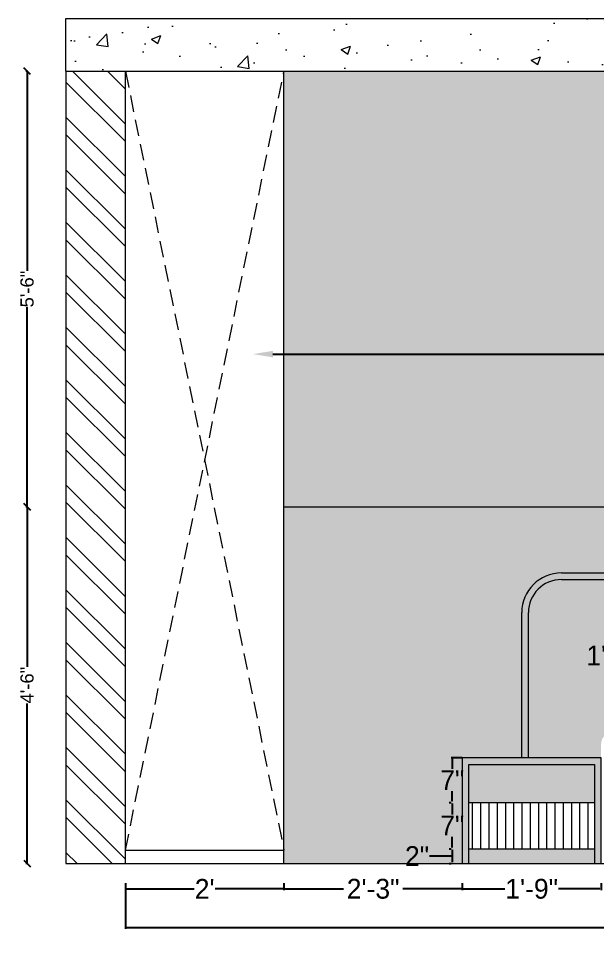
# Model space of a CAD drawing. Header units: inches. Extents: x 15448 to 46480, y -8154 to 0.
# Drawn here: x 16662.9 to 16750.5, y -3014.2 to -2874.5 of the extents above; entities that cross this region are included whole.
import ezdxf
from ezdxf import colors
from ezdxf.entities.mleader import LeaderData, LeaderLine
from ezdxf.math import Vec2, Vec3

# ---------------------------------------------------------------- set-up
doc = ezdxf.new("R2010")
doc.units = ezdxf.units.IN
doc.header["$MEASUREMENT"] = 0
doc.linetypes.add('DASHED2', pattern=[0.375, 0.25, -0.125])
doc.layers.add('IEL-HATCH-002', color=7, linetype='Continuous')
doc.styles.add('b.k', font='verdana.ttf')
doc.styles.add('HEMI', font='stylu.ttf')
doc.styles.get("Standard").update_dxf_attribs({"font": 'arial.ttf'})
doc.dimstyles.new('STANDARD$0', dxfattribs={"dimscale": 0, "dimtxt": 6, "dimasz": 3, "dimexe": 2, "dimexo": 2, "dimgap": 0, "dimtad": 0, "dimtih": 1, "dimtoh": 1, "dimdec": 1, "dimzin": 0, "dimdsep": 46, "dimlunit": 4, "dimtxsty": 'b.k', "dimcen": 2.5, "dimclrd": 256, "dimclre": 256, "dimclrt": 256, "dimadec": 0, "dimazin": 0, "dimtfac": 1, "dimtdec": 1, "dimtofl": 0, "dimtmove": 2, "dimatfit": 2, "dimfxl": 1, "dimfrac": 2, "dimtolj": 1, "dimtzin": 0, "dimlwd": 9, "dimlwe": 9, "dimarcsym": 0})

# ---------------------------------------------------------------- blocks, each defined once
blk = doc.blocks.new('*D266')
at = {"color": 254, "lineweight": -2, "transparency": 16777216}
for p, q in [((16679.06, -3005.47), (16679.06, -3006.51)), ((16703.06, -3005.47), (16703.06, -3006.51))]:
    blk.add_line(p, q, dxfattribs=at)
at = {"color": 5, "lineweight": -2, "transparency": 16777216}
for p, q in [((16679.24, -3006.33), (16689.49, -3006.33)), ((16702.88, -3006.33), (16692.64, -3006.33))]:
    blk.add_line(p, q, dxfattribs=at)
at = {"color": 5, "transparency": 16777216}
for points in [[(16679.24, -3006.3), (16679.24, -3006.36), (16679.06, -3006.33)], [(16702.88, -3006.3), (16702.88, -3006.36), (16703.06, -3006.33)]]:
    blk.add_solid(points, dxfattribs=at)
at = {"layer": 'Defpoints', "color": 0, "transparency": 16777216}
for p in [(16679.06, -3002.47), (16703.06, -3002.47), (16703.06, -3006.33)]:
    blk.add_point(p, dxfattribs=at)
at = {"color": 5, "lineweight": 5, "transparency": 16777216, "insert": (16691.06, -3006.33), "char_height": 3, "attachment_point": 5, "style": 'HEMI'}
blk.add_mtext("\\A1;2'", dxfattribs=at)
blk = doc.blocks.new('*D267')
at = {"color": 254, "lineweight": -2, "transparency": 16777216}
for p, q in [((16703.06, -3005.47), (16703.06, -3006.51)), ((16730.06, -3005.47), (16730.06, -3006.51))]:
    blk.add_line(p, q, dxfattribs=at)
at = {"color": 5, "lineweight": -2, "transparency": 16777216}
for p, q in [((16703.24, -3006.33), (16712.08, -3006.33)), ((16729.88, -3006.33), (16721.05, -3006.33))]:
    blk.add_line(p, q, dxfattribs=at)
at = {"color": 5, "transparency": 16777216}
for points in [[(16703.24, -3006.3), (16703.24, -3006.36), (16703.06, -3006.33)], [(16729.88, -3006.3), (16729.88, -3006.36), (16730.06, -3006.33)]]:
    blk.add_solid(points, dxfattribs=at)
at = {"layer": 'Defpoints', "color": 0, "transparency": 16777216}
for p in [(16703.06, -3002.47), (16730.06, -3002.47), (16730.06, -3006.33)]:
    blk.add_point(p, dxfattribs=at)
at = {"color": 5, "lineweight": 5, "transparency": 16777216, "insert": (16716.56, -3006.33), "char_height": 3, "attachment_point": 5, "style": 'HEMI'}
blk.add_mtext('\\A1;2\'-3"', dxfattribs=at)
blk = doc.blocks.new('_Oblique')
at = {"color": 0, "linetype": 'ByBlock', "lineweight": -2}
blk.add_line((-0.5, -0.5), (0.5, 0.5), dxfattribs=at)
blk = doc.blocks.new('*D270')
at = {"color": 1, "lineweight": -2, "transparency": 16777216}
for p, q in [((16664.22, -2948.47), (16664, -2948.47)), ((16664.18, -2948.47), (16664.18, -2972.68)), ((16664.18, -3002.47), (16664.18, -2978.26)), ((16664.22, -3002.47), (16664, -3002.47))]:
    blk.add_line(p, q, dxfattribs=at)
at = {"layer": 'Defpoints', "color": 0, "transparency": 16777216}
for p in [(16664.18, -2948.47), (16703.06, -2948.47), (16703.06, -3002.47)]:
    blk.add_point(p, dxfattribs=at)
at = {"color": 1, "lineweight": -2, "transparency": 16777216}
for p, rotation in [((16664.18, -2948.47), 90), ((16664.18, -3002.47), 270)]:
    blk.add_blockref('_Oblique', p, dxfattribs=dict(at, rotation=rotation))
at = {"color": 1, "lineweight": 5, "transparency": 16777216, "insert": (16664.18, -2975.47), "char_height": 2, "attachment_point": 5, "rotation": 90}
blk.add_mtext('\\A1;4\'-6"', dxfattribs=at)
blk = doc.blocks.new('*D271')
at = {"color": 1, "lineweight": -2, "transparency": 16777216}
for p, q in [((16664.22, -2882.47), (16664, -2882.47)), ((16664.18, -2882.47), (16664.18, -2912.72)), ((16664.18, -2948.47), (16664.18, -2918.22)), ((16664.22, -2948.47), (16664, -2948.47))]:
    blk.add_line(p, q, dxfattribs=at)
at = {"layer": 'Defpoints', "color": 0, "transparency": 16777216}
for p in [(16664.18, -2882.47), (16703.06, -2882.47), (16703.06, -2948.47)]:
    blk.add_point(p, dxfattribs=at)
at = {"color": 1, "lineweight": -2, "transparency": 16777216}
for p, rotation in [((16664.18, -2882.47), 90), ((16664.18, -2948.47), 270)]:
    blk.add_blockref('_Oblique', p, dxfattribs=dict(at, rotation=rotation))
at = {"color": 1, "lineweight": 5, "transparency": 16777216, "insert": (16664.18, -2915.47), "char_height": 2, "attachment_point": 5, "rotation": 90}
blk.add_mtext('\\A1;5\'-6"', dxfattribs=at)
blk = doc.blocks.new('*D298')
at = {"color": 254, "lineweight": -2, "transparency": 16777216}
for p, q in [((16730.06, -3005.47), (16730.06, -3006.51)), ((16751.06, -3005.47), (16751.06, -3006.51))]:
    blk.add_line(p, q, dxfattribs=at)
at = {"color": 5, "lineweight": -2, "transparency": 16777216}
for p, q in [((16730.24, -3006.33), (16736.52, -3006.33)), ((16750.88, -3006.33), (16744.61, -3006.33))]:
    blk.add_line(p, q, dxfattribs=at)
at = {"color": 5, "transparency": 16777216}
for points in [[(16730.24, -3006.3), (16730.24, -3006.36), (16730.06, -3006.33)], [(16750.88, -3006.3), (16750.88, -3006.36), (16751.06, -3006.33)]]:
    blk.add_solid(points, dxfattribs=at)
at = {"layer": 'Defpoints', "color": 0, "transparency": 16777216}
for p in [(16730.06, -3002.47), (16751.06, -3002.47), (16751.06, -3006.33)]:
    blk.add_point(p, dxfattribs=at)
at = {"color": 5, "lineweight": 5, "transparency": 16777216, "insert": (16740.56, -3006.33), "char_height": 3, "attachment_point": 5, "style": 'HEMI'}
blk.add_mtext('\\A1;1\'-9"', dxfattribs=at)
blk = doc.blocks.new('*D299')
at = {"color": 254, "lineweight": -2, "transparency": 16777216}
for p, q in [((16730.05, -2986.47), (16728.36, -2986.47)), ((16728.06, -2993.24), (16728.36, -2993.24))]:
    blk.add_line(p, q, dxfattribs=at)
at = {"color": 5, "lineweight": -2, "transparency": 16777216}
for p, q in [((16728.54, -2986.65), (16728.54, -2988.16)), ((16728.54, -2993.06), (16728.54, -2991.55))]:
    blk.add_line(p, q, dxfattribs=at)
at = {"color": 5, "transparency": 16777216}
for points in [[(16728.51, -2986.65), (16728.57, -2986.65), (16728.54, -2986.47)], [(16728.51, -2993.06), (16728.57, -2993.06), (16728.54, -2993.24)]]:
    blk.add_solid(points, dxfattribs=at)
at = {"layer": 'Defpoints', "color": 0, "transparency": 16777216}
for p in [(16733.05, -2986.47), (16728.54, -2993.24), (16731.06, -2993.24)]:
    blk.add_point(p, dxfattribs=at)
at = {"color": 5, "lineweight": 5, "transparency": 16777216, "insert": (16728.54, -2989.86), "char_height": 3, "attachment_point": 5, "style": 'HEMI'}
blk.add_mtext('\\A1;7"', dxfattribs=at)
blk = doc.blocks.new('*D300')
at = {"color": 254, "lineweight": -2, "transparency": 16777216}
for p, q in [((16728.06, -2993.24), (16728.36, -2993.24)), ((16728.06, -3000.24), (16728.36, -3000.24))]:
    blk.add_line(p, q, dxfattribs=at)
at = {"color": 5, "lineweight": -2, "transparency": 16777216}
for p, q in [((16728.54, -2993.42), (16728.54, -2995.04)), ((16728.54, -3000.06), (16728.54, -2998.44))]:
    blk.add_line(p, q, dxfattribs=at)
at = {"color": 5, "transparency": 16777216}
for points in [[(16728.51, -2993.42), (16728.57, -2993.42), (16728.54, -2993.24)], [(16728.51, -3000.06), (16728.57, -3000.06), (16728.54, -3000.24)]]:
    blk.add_solid(points, dxfattribs=at)
at = {"layer": 'Defpoints', "color": 0, "transparency": 16777216}
for p in [(16731.06, -2993.24), (16728.54, -3000.24), (16731.06, -3000.24)]:
    blk.add_point(p, dxfattribs=at)
at = {"color": 5, "lineweight": 5, "transparency": 16777216, "insert": (16728.54, -2996.74), "char_height": 3, "attachment_point": 5, "style": 'HEMI'}
blk.add_mtext('\\A1;7"', dxfattribs=at)
blk = doc.blocks.new('*D301')
at = {"color": 254, "lineweight": -2, "transparency": 16777216}
for p, q in [((16728.06, -3000.24), (16728.36, -3000.24)), ((16728.06, -3002.47), (16728.36, -3002.47))]:
    blk.add_line(p, q, dxfattribs=at)
at = {"color": 5, "lineweight": -2, "transparency": 16777216}
for p, q in [((16728.54, -3000.42), (16728.54, -3002.29)), ((16725.25, -3001.36), (16725.07, -3001.36)), ((16728.54, -3001.36), (16725.25, -3001.36))]:
    blk.add_line(p, q, dxfattribs=at)
at = {"color": 5, "transparency": 16777216}
for points in [[(16728.51, -3000.42), (16728.57, -3000.42), (16728.54, -3000.24)], [(16728.51, -3002.29), (16728.57, -3002.29), (16728.54, -3002.47)]]:
    blk.add_solid(points, dxfattribs=at)
at = {"layer": 'Defpoints', "color": 0, "transparency": 16777216}
for p in [(16731.06, -3000.24), (16728.54, -3002.47), (16731.06, -3002.47)]:
    blk.add_point(p, dxfattribs=at)
at = {"color": 5, "lineweight": 5, "transparency": 16777216, "insert": (16723.21, -3001.36), "char_height": 3, "attachment_point": 5, "style": 'HEMI'}
blk.add_mtext('\\A1;2"', dxfattribs=at)
blk = doc.blocks.new('*D455')
at = {"color": 5, "lineweight": -2, "transparency": 16777216}
for p, q in [((16753.94, -2959.65), (16753.94, -2969.37)), ((16753.94, -2982.29), (16753.94, -2972.58))]:
    blk.add_line(p, q, dxfattribs=at)
at = {"color": 254, "lineweight": -2, "transparency": 16777216}
for p, q in [((16756.94, -2959.47), (16754.12, -2959.47)), ((16756.94, -2982.47), (16754.12, -2982.47))]:
    blk.add_line(p, q, dxfattribs=at)
at = {"color": 5, "transparency": 16777216}
for points in [[(16753.91, -2959.65), (16753.97, -2959.65), (16753.94, -2959.47)], [(16753.91, -2982.29), (16753.97, -2982.29), (16753.94, -2982.47)]]:
    blk.add_solid(points, dxfattribs=at)
at = {"layer": 'Defpoints', "color": 0, "transparency": 16777216}
for p in [(16753.94, -2959.47), (16753.94, -2959.47), (16753.94, -2982.47)]:
    blk.add_point(p, dxfattribs=at)
at = {"color": 5, "lineweight": 5, "transparency": 16777216, "insert": (16753.94, -2970.97), "char_height": 3, "attachment_point": 5, "style": 'HEMI'}
blk.add_mtext('\\A1;1\'-11"', dxfattribs=at)
blk = doc.blocks.new('*D619')
at = {"color": 254, "lineweight": -2, "transparency": 16777216}
for p, q in [((16679.06, -3005.47), (16679.06, -3012.37)), ((16850.06, -3005.47), (16850.06, -3012.37))]:
    blk.add_line(p, q, dxfattribs=at)
at = {"color": 5, "lineweight": -2, "transparency": 16777216}
for p, q in [((16679.24, -3012.19), (16759.03, -3012.19)), ((16849.88, -3012.19), (16770.1, -3012.19))]:
    blk.add_line(p, q, dxfattribs=at)
at = {"color": 5, "transparency": 16777216}
for points in [[(16679.24, -3012.16), (16679.24, -3012.22), (16679.06, -3012.19)], [(16849.88, -3012.16), (16849.88, -3012.22), (16850.06, -3012.19)]]:
    blk.add_solid(points, dxfattribs=at)
at = {"layer": 'Defpoints', "color": 0, "transparency": 16777216}
for p in [(16679.06, -3002.47), (16850.06, -3002.47), (16850.06, -3012.19)]:
    blk.add_point(p, dxfattribs=at)
at = {"color": 5, "lineweight": 5, "transparency": 16777216, "insert": (16764.56, -3012.19), "char_height": 3, "attachment_point": 5, "style": 'HEMI'}
blk.add_mtext('\\A1;14\'-3"', dxfattribs=at)

msp = doc.modelspace()

# ---------------------------------------------------------------- hatches: boundary and pattern name
at = {"layer": 'IEL-HATCH-002', "lineweight": 5, "true_color": 0x636466, "transparency": 33554687}
h = msp.add_hatch(dxfattribs=at)
h.set_pattern_fill('AR-CONC', color=251, scale=2)
h.set_pattern_definition([(50, (-2831.304, 836.569), (14.3452037, -1.255043), [1.5, -16.5]), (355, (-2831.304, 836.569), (-2.775027, 15.043843), [1.2, -13.2]), (100.451444, (-2830.109, 836.464), (11.570177, 13.7888), [1.274804, -14.022842]), (46.1842, (-2831.304, 840.569), (21.344827, -3.310386), [2.25, -24.75]), (96.63564, (-2829.525, 840.293), (18.693239, 19.482372), [1.912207, -21.034275]), (351.18416, (-2831.304, 840.57), (18.69324, 19.482372), [1.8, -19.8]), (21, (-2829.304, 839.569), (11.938141, -8.052378), [1.5, -16.5]), (326, (-2829.304, 839.569), (4.866307, 14.503001), [1.2, -13.2]), (71.451445, (-2828.309, 838.898), (16.804448, 6.450623), [1.274804, -14.022842]), (37.5, (-2831.304, 836.569), (0.2431971, 6.6578771), [0, -13.04, 0, -13.4, 0, -13.25]), (7.5, (-2831.304, 836.569), (5.2613907, 7.8882342), [0, -7.64, 0, -12.74, 0, -5.05]), (327.5, (-2835.764, 836.569), (10.6764487, -0.4510974), [0, -5, 0, -15.6, 0, -20.7]), (317.5, (-2837.764, 836.569), (11.6637234, 2.0020996), [0, -6.5, 0, -10.36, 0, -14.7])])
h.paths.add_polyline_path([(16859.06, -2882.47), (16859.06, -2874.47), (16670.06, -2874.47), (16670.06, -2882.47)])
at = {"layer": 'IEL-HATCH-002', "lineweight": 5, "transparency": 33554687}
h = msp.add_hatch(dxfattribs=at)
h.set_pattern_fill('ANSI32', color=1, scale=15, angle=90)
h.paths.add_polyline_path([(16679.06, -2882.47), (16670.06, -2882.47), (16670.06, -3002.47), (16679.06, -3002.47)])
h.paths.add_polyline_path([(16859.06, -2882.47), (16850.06, -2882.47), (16850.06, -3002.47), (16859.06, -3002.47)])
at = {"layer": 'IEL-HATCH-002', "lineweight": 5, "true_color": 0xf2ebe4, "transparency": 33554687}
h = msp.add_hatch(color=7, dxfattribs=at)
h.dxf.hatch_style = 1
h.paths.add_polyline_path([(16800.62, -2882.47), (16703.06, -2882.47), (16703.06, -2948.47), (16800.62, -2948.47)])
h.paths.add_polyline_path([(16807.47, -2882.47), (16801.62, -2882.47), (16801.62, -2948.47), (16807.47, -2948.47)])
h.paths.add_polyline_path([(16814.32, -2882.47), (16808.47, -2882.47), (16808.47, -2948.47), (16814.32, -2948.47)])
h.paths.add_polyline_path([(16821.16, -2882.47), (16815.32, -2882.47), (16815.32, -2948.47), (16821.16, -2948.47)])
h.paths.add_polyline_path([(16828.01, -2882.47), (16822.16, -2882.47), (16822.16, -2948.47), (16828.01, -2948.47)])
h.paths.add_polyline_path([(16834.86, -2882.47), (16829.01, -2882.47), (16829.01, -2948.47), (16834.86, -2948.47)])
h.paths.add_polyline_path([(16841.7, -2882.47), (16835.86, -2882.47), (16835.86, -2948.47), (16841.7, -2948.47)])
h.paths.add_polyline_path([(16850.06, -2882.47), (16842.7, -2882.47), (16842.7, -2948.47), (16850.06, -2948.47)])
at = {"layer": 'IEL-HATCH-002', "lineweight": 5, "transparency": 33554687}
h = msp.add_hatch(color=256, dxfattribs=at)
h.dxf.hatch_style = 1
h.set_gradient(color1=(242, 235, 228), color2=(248, 246, 176), name='CURVED')
h.paths.add_polyline_path([(16850.06, -2932.64), (16703.06, -2932.64), (16703.06, -2948.47), (16850.06, -2948.47)])
at = {"layer": 'IEL-HATCH-002', "true_color": 0xeedbce, "transparency": 33554687}
h = msp.add_hatch(color=254, dxfattribs=at)
h.dxf.hatch_style = 1
h.paths.add_polyline_path([(16739.06, -2964.47, -0.414214), (16745.06, -2958.47), (16832.06, -2958.47, -0.414214), (16838.06, -2964.47), (16838.06, -2975.04), (16850.06, -2975.04), (16850.06, -2948.47), (16703.06, -2948.47), (16703.06, -3002.47), (16730.06, -3002.47), (16730.06, -2986.47), (16739.06, -2986.47)])
h.paths.add_polyline_path([(16850.06, -2975.04), (16838.06, -2975.04), (16838.06, -2986.47), (16850.06, -2986.47)], flags=17)
h.paths.add_polyline_path([(16849.06, -2987.47), (16827.06, -2987.47), (16827.06, -2993.24), (16849.06, -2993.24)], flags=17)
h.paths.add_polyline_path([(16849.06, -3000.24), (16827.06, -3000.24), (16827.06, -3002.47), (16849.06, -3002.47)], flags=17)
h.paths.add_polyline_path([(16750.06, -2987.47), (16731.06, -2987.47), (16731.06, -2993.24), (16750.06, -2993.24)], flags=17)
h.paths.add_polyline_path([(16750.06, -3000.24), (16731.06, -3000.24), (16731.06, -3002.47), (16750.06, -3002.47)], flags=17)
h = msp.add_hatch(color=254, dxfattribs=at)
h.dxf.hatch_style = 1
edge = h.paths.add_edge_path()
edge.add_line((16832.06, -2958.47), (16745.06, -2958.47))
edge.add_arc((16745.06, -2964.47), 6, 90, 180)
edge.add_line((16739.06, -2964.47), (16739.06, -2986.47))
edge.add_line((16739.06, -2986.47), (16740.06, -2986.47))
edge.add_line((16740.06, -2986.47), (16740.06, -2964.47))
edge.add_arc((16745.06, -2964.47), 5, 90, 180, ccw=False)
edge.add_line((16745.06, -2959.47), (16832.06, -2959.47))
edge.add_arc((16832.06, -2964.47), 5, 0, 90, ccw=False)
edge.add_line((16837.06, -2964.47), (16837.06, -2986.47))
edge.add_line((16837.06, -2986.47), (16838.06, -2986.47))
edge.add_line((16838.06, -2986.47), (16838.06, -2964.47))
edge.add_arc((16832.06, -2964.47), 6, 0, 90)
at = {"layer": 'IEL-HATCH-002', "true_color": 0xce956f, "transparency": 33554687}
h = msp.add_hatch(color=33, dxfattribs=at)
h.dxf.hatch_style = 1
h.paths.add_polyline_path([(16837.06, -2964.47, 0.414214), (16832.06, -2959.47), (16745.06, -2959.47, 0.414214), (16740.06, -2964.47), (16740.06, -2986.47), (16751.06, -2986.47), (16751.06, -2984.47, -0.414214), (16753.06, -2982.47), (16824.06, -2982.47, -0.414214), (16826.06, -2984.47), (16826.06, -2986.47), (16837.06, -2986.47)])
at = {"layer": 'IEL-HATCH-002', "lineweight": 5, "true_color": 0x9d754d, "transparency": 33554687}
h = msp.add_hatch(color=35, dxfattribs=at)
h.dxf.hatch_style = 1
h.paths.add_polyline_path([(16751.06, -2986.47), (16730.06, -2986.47), (16730.06, -3002.47), (16731.06, -3002.47), (16731.06, -2987.47), (16750.06, -2987.47), (16750.06, -3002.47), (16751.06, -3002.47)])
h.paths.add_polyline_path([(16850.06, -2986.47), (16826.06, -2986.47), (16826.06, -3002.47), (16827.06, -3002.47), (16827.06, -2987.47), (16849.06, -2987.47), (16849.06, -3002.47), (16850.06, -3002.47)])
h = msp.add_hatch(dxfattribs=at)
h.set_pattern_fill('ANSI31', color=35, scale=10, angle=45)
h.set_pattern_definition([(90, (-312.1248, -142.2842), (-1.25, 0), [])])
h.paths.add_polyline_path([(16750.06, -2993.24), (16731.06, -2993.24), (16731.06, -3000.24), (16750.06, -3000.24)])

# ---------------------------------------------------------------- linework, layer by layer
at = {"lineweight": 5}
for p, q in [((16670.06, -2874.47), (16859.06, -2874.47)), ((16670.06, -2882.47), (16670.06, -2874.47)), ((16670.06, -2882.47), (16859.06, -2882.47)), ((16670.06, -2882.47), (16670.06, -3002.47)), ((16679.06, -3002.47), (16679.06, -2882.47)), ((16703.06, -3002.47), (16703.06, -2882.47)), ((16703.06, -2948.47), (16850.06, -2948.47)), ((16745.06, -2958.47), (16832.06, -2958.47)), ((16745.06, -2959.47), (16832.06, -2959.47)), ((16739.06, -2986.47), (16739.06, -2964.47)), ((16740.06, -2986.47), (16740.06, -2964.47)), ((16731.06, -2993.24), (16750.06, -2993.24)), ((16679.06, -3000.47), (16703.06, -3000.47)), ((16731.06, -3000.24), (16750.06, -3000.24)), ((16670.06, -3002.47), (16859.06, -3002.47))]:
    msp.add_line(p, q, dxfattribs=at)
at = {"linetype": 'DASHED2', "lineweight": 5, "ltscale": 10}
for p, q in [((16679.06, -3000.47), (16703.06, -2882.47)), ((16679.06, -2882.47), (16703.06, -3000.47))]:
    msp.add_line(p, q, dxfattribs=at)
at = {"lineweight": 5}
msp.add_lwpolyline([(16751.06, -3002.47), (16751.06, -2986.47), (16730.06, -2986.47), (16730.06, -3002.47), (16731.06, -3002.47), (16731.06, -2987.47), (16750.06, -2987.47), (16750.06, -3002.47)], close=True, dxfattribs=at)
for radius in [6, 5]:
    msp.add_arc((16745.06, -2964.47), radius, 90, 180, dxfattribs=at)

# ---------------------------------------------------------------- dimensions: what is measured, and where the dimension line sits
for base, p1, p2, override, picture, middle in [((16664.18, -2882.47), (16703.06, -2948.47), (16703.06, -2882.47), {"dimscale": 1, "dimtxt": 2, "dimasz": 1, "dimexe": 0.18, "dimexo": 0.0625, "dimgap": 0.09, "dimtih": 0, "dimtoh": 0, "dimdec": 0, "dimtxsty": 'Standard', "dimblk": 'Oblique', "dimcen": 0.09, "dimclrd": 1, "dimclre": 1, "dimclrt": 1, "dimtdec": 0, "dimtmove": 1, "dimatfit": 3, "dimldrblk": 'Oblique', "dimfxl": 0.03937, "dimfxlon": 1, "dimfrac": 0, "dimlwd": 65534, "dimlwe": 65534, "dimarcsym": 1}, '*D271', (16664.18, -2915.47)), ((16664.18, -2948.47), (16703.06, -3002.47), (16703.06, -2948.47), {"dimscale": 1, "dimtxt": 2, "dimasz": 1, "dimexe": 0.18, "dimexo": 0.0625, "dimgap": 0.09, "dimtih": 0, "dimtoh": 0, "dimdec": 0, "dimtxsty": 'Standard', "dimblk": 'Oblique', "dimcen": 0.09, "dimclrd": 1, "dimclre": 1, "dimclrt": 1, "dimtdec": 0, "dimtmove": 1, "dimatfit": 3, "dimldrblk": 'Oblique', "dimfxl": 0.03937, "dimfxlon": 1, "dimfrac": 0, "dimlwd": 65534, "dimlwe": 65534, "dimarcsym": 1}, '*D270', (16664.18, -2975.47)), ((16753.94, -2959.47), (16753.94, -2982.47), (16753.94, -2959.47), {"dimscale": 1, "dimtxt": 3, "dimasz": 0.18, "dimexe": 0.18, "dimexo": 3, "dimgap": 0.09, "dimdec": 0, "dimtxsty": 'HEMI', "dimcen": 0.09, "dimclrd": 5, "dimclre": 254, "dimclrt": 5, "dimtdec": 0, "dimtmove": 1, "dimatfit": 3, "dimfxl": 0.03937, "dimfrac": 0, "dimlwd": 65534, "dimlwe": 65534, "dimarcsym": 1}, '*D455', (16753.94, -2970.97)), ((16728.54, -2993.24), (16733.05, -2986.47), (16731.06, -2993.24), {"dimscale": 1, "dimtxt": 3, "dimasz": 0.18, "dimexe": 0.18, "dimexo": 3, "dimgap": 0.09, "dimdec": 0, "dimtxsty": 'HEMI', "dimcen": 0.09, "dimclrd": 5, "dimclre": 254, "dimclrt": 5, "dimtdec": 0, "dimtmove": 1, "dimatfit": 3, "dimfxl": 0.03937, "dimfrac": 0, "dimlwd": 65534, "dimlwe": 65534, "dimarcsym": 1}, '*D299', (16728.54, -2989.86)), ((16728.54, -3000.24), (16731.06, -2993.24), (16731.06, -3000.24), {"dimscale": 1, "dimtxt": 3, "dimasz": 0.18, "dimexe": 0.18, "dimexo": 3, "dimgap": 0.09, "dimdec": 0, "dimtxsty": 'HEMI', "dimcen": 0.09, "dimclrd": 5, "dimclre": 254, "dimclrt": 5, "dimtdec": 0, "dimtmove": 1, "dimatfit": 3, "dimfxl": 0.03937, "dimfrac": 0, "dimlwd": 65534, "dimlwe": 65534, "dimarcsym": 1}, '*D300', (16728.54, -2996.74)), ((16728.54, -3002.47), (16731.06, -3000.24), (16731.06, -3002.47), {"dimscale": 1, "dimtxt": 3, "dimasz": 0.18, "dimexe": 0.18, "dimexo": 3, "dimgap": 0.09, "dimdec": 0, "dimtxsty": 'HEMI', "dimcen": 0.09, "dimclrd": 5, "dimclre": 254, "dimclrt": 5, "dimtdec": 0, "dimtmove": 1, "dimatfit": 3, "dimfxl": 0.03937, "dimfrac": 0, "dimlwd": 65534, "dimlwe": 65534, "dimarcsym": 1}, '*D301', (16724.98, -3001.36))]:
    dim = msp.add_linear_dim(base=base, p1=p1, p2=p2, angle=90, dimstyle='STANDARD$0', override=override, dxfattribs=at)
    dim.commit()
    dim.dimension.update_dxf_attribs({"geometry": picture, "text_midpoint": middle})
for base, p1, p2, picture, middle in [((16703.06, -3006.33), (16679.06, -3002.47), (16703.06, -3002.47), '*D266', (16691.06, -3006.33)), ((16850.06, -3012.19), (16679.06, -3002.47), (16850.06, -3002.47), '*D619', (16764.56, -3012.19)), ((16730.06, -3006.33), (16703.06, -3002.47), (16730.06, -3002.47), '*D267', (16716.56, -3006.33)), ((16751.06, -3006.33), (16730.06, -3002.47), (16751.06, -3002.47), '*D298', (16740.56, -3006.33))]:
    dim = msp.add_linear_dim(base=base, p1=p1, p2=p2, dimstyle='STANDARD$0', override={"dimscale": 1, "dimtxt": 3, "dimasz": 0.18, "dimexe": 0.18, "dimexo": 3, "dimgap": 0.09, "dimdec": 0, "dimtxsty": 'HEMI', "dimcen": 0.09, "dimclrd": 5, "dimclre": 254, "dimclrt": 5, "dimtdec": 0, "dimtmove": 1, "dimatfit": 3, "dimfxl": 0.03937, "dimfrac": 0, "dimlwd": 65534, "dimlwe": 65534, "dimarcsym": 1}, dxfattribs=at)
    dim.commit()
    dim.dimension.update_dxf_attribs({"geometry": picture, "text_midpoint": middle})

# ---------------------------------------------------------------- leaders
at = {"color": 152, "lineweight": 5, "true_color": 0x2776bb}
ml = msp.add_multileader_mtext('Standard', dxfattribs=at)
ml.set_content('', color=(39, 118, 187))
ml.set_leader_properties()
ml.build(insert=Vec2(0, 0))
ml.multileader.update_dxf_attribs({"text_right_attachment_type": 6, "dogleg_length": 0.36, "arrow_head_size": 3})
ctx = ml.context
ctx.base_point, ctx.char_height, ctx.arrow_head_size, ctx.landing_gap_size, ctx.plane_origin = Vec3(16868.2, -2925.32), 0.18, 3, 0.09, Vec3(16818.83, -2925.32)
ctx.right_attachment = 6
notes = []
notes.append((ctx, [(0, (1, 1, 0), (16867.84, -2925.32), (1, 0), 0.36, [(0, [(16698.38, -2925.32)], 0, [])])]))
ctx.mtext.insert, ctx.mtext.flow_direction = Vec3(16868.29, -2925.23), 5
for ctx, leaders in notes:
    for number, flags, end, landing, length, lines in leaders:
        leader = LeaderData()
        leader.index, (leader.has_last_leader_line, leader.has_dogleg_vector, leader.attachment_direction) = number, flags
        leader.last_leader_point, leader.dogleg_vector, leader.dogleg_length = Vec3(end), Vec3(landing), length
        for number, points, colour, breaks in lines:
            line = LeaderLine()
            line.index, line.vertices, line.color, line.breaks = number, Vec3.list(points), colors.encode_raw_color(colour), breaks
            leader.lines.append(line)
        ctx.leaders.append(leader)

doc.saveas('drawing.dxf')
